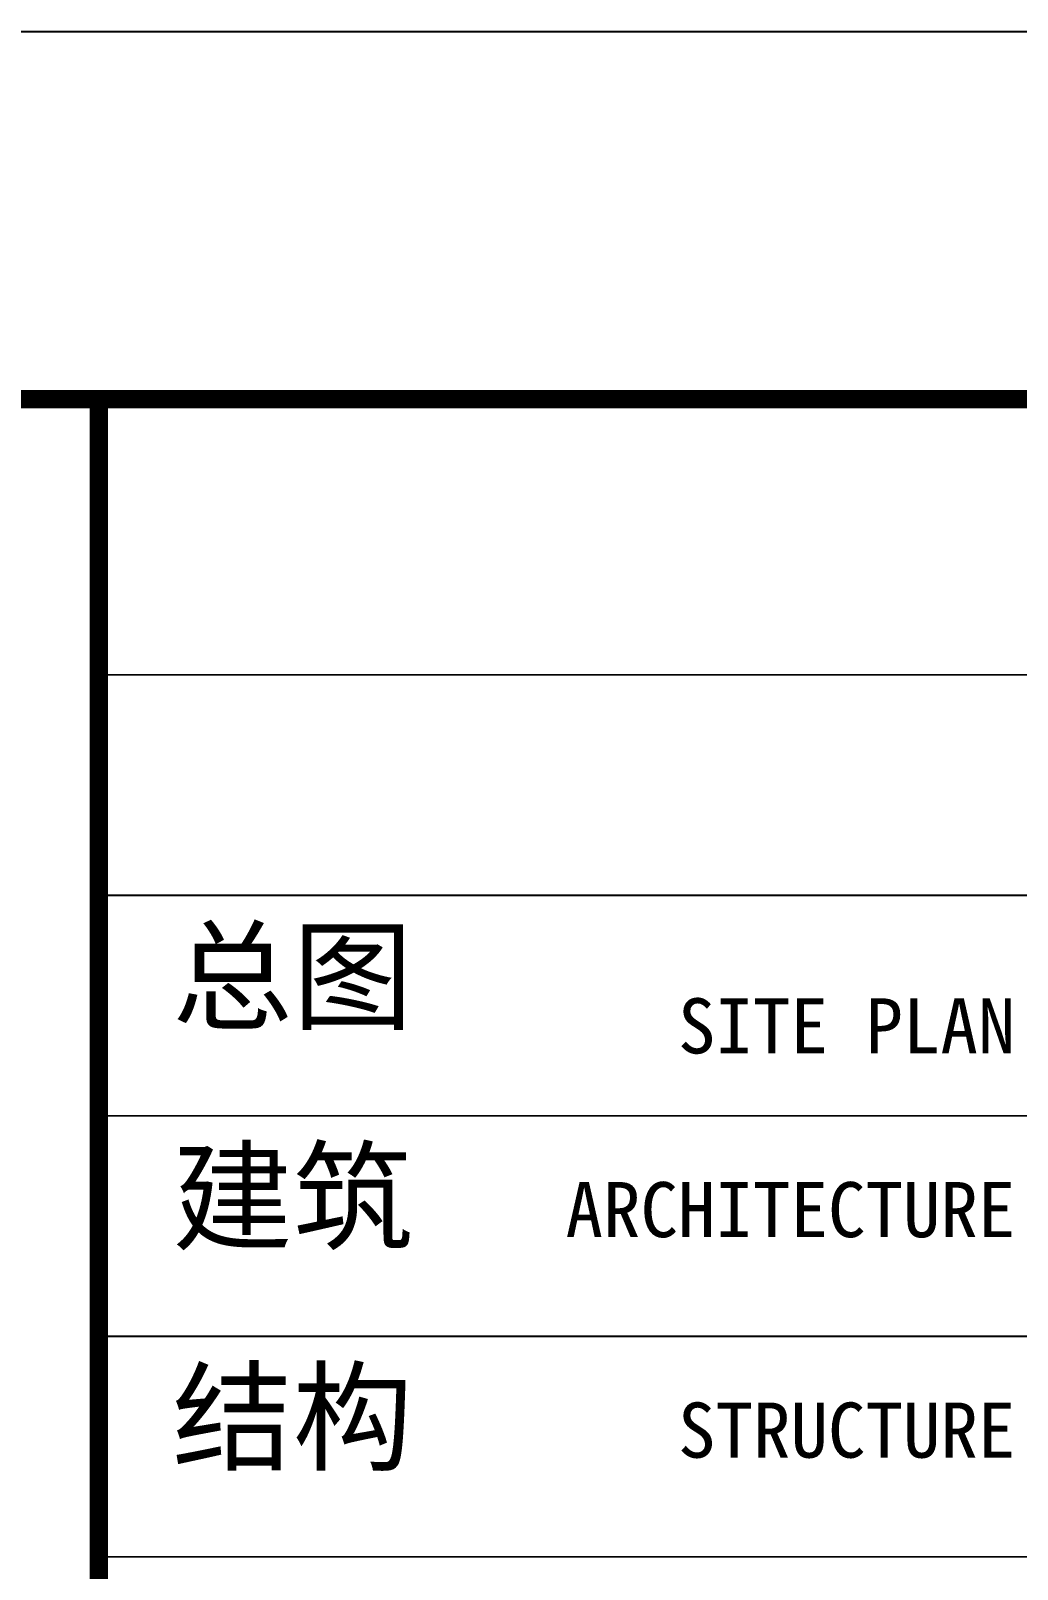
# Model space of a CAD drawing. Extents: x -483182 to 812890, y -390528 to -214858.
# Drawn here: x -217565 to -214881, y -298576 to -294389 of the extents above; entities that cross this region are included whole.
import ezdxf
from ezdxf.enums import TextEntityAlignment as Align

# ---------------------------------------------------------------- set-up
doc = ezdxf.new("R2010")
doc.units = 0
doc.header["$LTSCALE"] = 1000
doc.header["$MEASUREMENT"] = 0
doc.styles.add('图签信息$0$华文细黑', font='STXIHEI_0.TTF', dxfattribs={"height": 10})

# ---------------------------------------------------------------- blocks, each defined once
blk = doc.blocks.new('图签信息')
at = {"const_width": 0.5}
blk.add_lwpolyline([(-65, 574), (-65, 500.5), (0, 500.5), (0, 574)], close=True, dxfattribs=at)
at = {"const_width": 0.05}
for points in [[(-65, 566.5), (0, 566.5)], [(-65, 560.5), (0, 560.5)], [(-65, 554.5), (0, 554.5)], [(-65, 548.5), (0, 548.5)], [(-65, 542.5), (0, 542.5)]]:
    blk.add_lwpolyline(points, dxfattribs=at)
at = {"style": '图签信息$0$华文细黑'}
for s, p in [('总图', (-63, 559.5)), ('建筑', (-63, 553.5)), ('结构', (-63, 547.5))]:
    blk.add_text(s, height=2.4, dxfattribs=at).set_placement(p, align=Align.TOP_LEFT)
for s, p in [('SITE PLAN', (-40.056, 557.698)), ('ARCHITECTURE', (-40.056, 552.698)), ('STRUCTURE', (-40.056, 546.698))]:
    blk.add_text(s, height=1.5, dxfattribs=at).set_placement(p, align=Align.TOP_RIGHT)
blk = doc.blocks.new('图框-A1+1-4')
for points, const_width in [([(0, 0), (1051, 0), (1051, 594), (0, 594)], 0.05), ([(976, 584), (25, 584), (25, 10), (976, 10)], 0.5)]:
    blk.add_lwpolyline(points, close=True, dxfattribs=dict(const_width=const_width))

msp = doc.modelspace()

# ---------------------------------------------------------------- block references
for name, p, xscale, yscale, zscale in [('图框-A1+1-4', (-314980, -353791.9), 100, 100, 100), ('图签信息', (-210880, -352791.9), 100.0000000000001, 100.0000000000001, 100.0000000000001)]:
    msp.add_blockref(name, p, dxfattribs=dict(xscale=xscale, yscale=yscale, zscale=zscale))

doc.saveas('drawing.dxf')
